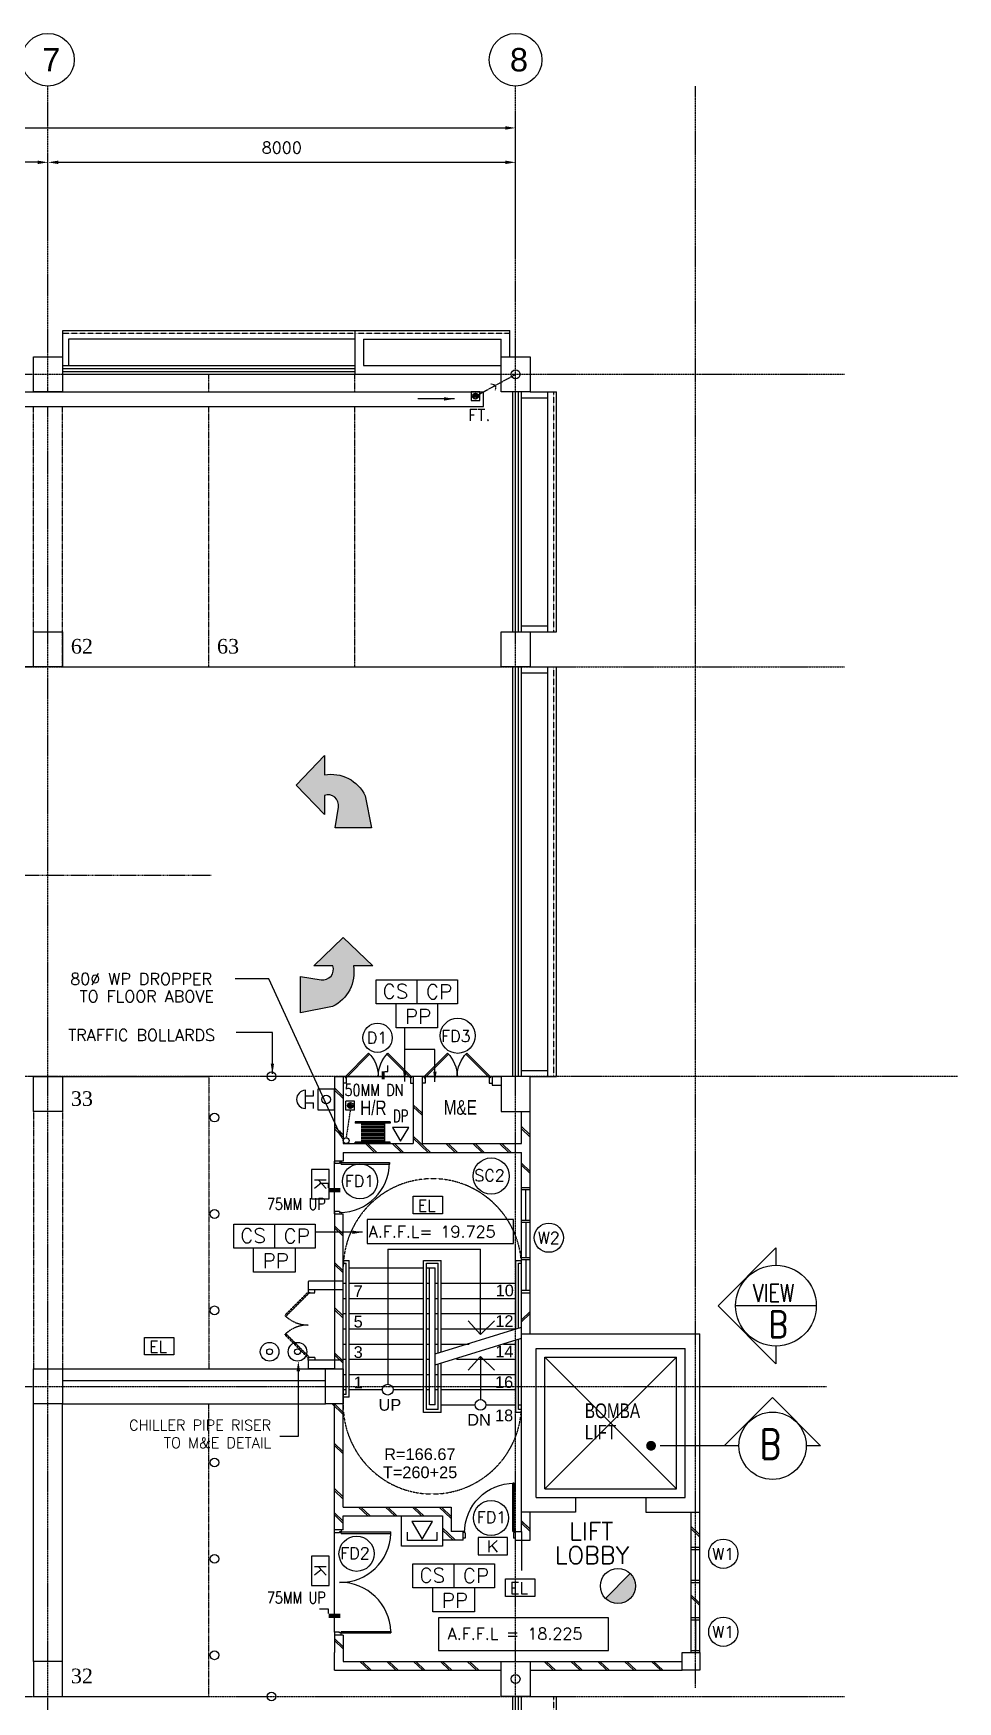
# Model space of a CAD drawing. Header units: millimetres. Extents: x -312260 to 194620, y -310600 to 21683.
# Drawn here: x 9341 to 25152, y -7307 to 21208 of the extents above; entities that cross this region are included whole.
import ezdxf
from ezdxf.enums import TextEntityAlignment as Align

# ---------------------------------------------------------------- set-up
doc = ezdxf.new("R2010")
doc.units = ezdxf.units.MM
doc.header["$LTSCALE"] = 5
doc.header["$MEASUREMENT"] = 0
doc.header["$PDMODE"] = 3
for name, pattern in [('CENTER', [2, 1.25, -0.25, 0.25, -0.25]), ('DASHDOT', [1, 0.5, -0.25, 0, -0.25]), ('DASHDOT2', [0.5, 0.25, -0.125, 0, -0.125]), ('DASHED', [0.75, 0.5, -0.25]), ('DASHED2', [0.375, 0.25, -0.125]), ('DASHEDX2', [1.5, 1, -0.5]), ('HIDDEN', [0.375, 0.25, -0.125]), ('HIDDEN2', [0.1875, 0.125, -0.0625])]:
    doc.linetypes.add(name, pattern=pattern)
for name, color, linetype in [('-FF', 240, 'Continuous'), ('-ff.txt', 2, 'Continuous'), ('ARROW', 254, 'Continuous'), ('beam_p', 1, 'Continuous'), ('col', 7, 'Continuous'), ('CP', 8, 'Continuous'), ('CP NUMBERING', 1, 'Continuous'), ('DEMOLISHED- ASBUILT', 8, 'DASHED2'), ('DIM', 7, 'Continuous'), ('DR', 1, 'Continuous'), ('DRAIN', 5, 'Continuous'), ('DW-T', 7, 'Continuous'), ('EL & K', 10, 'Continuous'), ('FIX', 5, 'Continuous'), ('GRID', 9, 'CENTER'), ('L', 1, 'Continuous'), ('LEG-T', 7, 'Continuous'), ('LINE', 7, 'Continuous'), ('parap', 7, 'Continuous'), ('park L', 9, 'DASHEDX2'), ('R25', 5, 'Continuous'), ('RAIL', 1, 'Continuous'), ('RC', 3, 'Continuous'), ('RWDP', 1, 'Continuous'), ('SPEC', 7, 'Continuous'), ('T35', 2, 'Continuous'), ('TEXT', 7, 'Continuous'), ('wall', 2, 'Continuous'), ('WIN', 5, 'Continuous'), ('WP', 50, 'Continuous')]:
    doc.layers.add(name, color=color, linetype=linetype)
doc.styles.add('CARPARK NO', font='TIMES.TTF', dxfattribs={"height": 200})
doc.styles.add('E', font='ROMANS.SHX', dxfattribs={"width": 0.9})
doc.styles.add('HELV', font='HELV.shx')
doc.styles.add('HELVL', font='HELVL.shx')
doc.styles.add('ROMS', font='romans.shx', dxfattribs={"width": 0.8, "height": 230})
doc.styles.add('S100', font='ROMANS.shx', dxfattribs={"height": 200})
doc.styles.add('STANDARDS', font='simplex.shx')
doc.dimstyles.new('S100', dxfattribs={"dimscale": 0, "dimtxt": 150, "dimasz": 175, "dimexe": 150, "dimexo": 150, "dimgap": 150, "dimtad": 1, "dimdec": 0, "dimzin": 0, "dimdsep": 46, "dimtxsty": 'S100', "dimcen": 0, "dimdle": 100, "dimclrd": 5, "dimclre": 5, "dimclrt": 1, "dimaunit": 1, "dimadec": 0, "dimazin": 0, "dimtfac": 1, "dimtdec": 0, "dimtofl": 0, "dimtmove": 1, "dimatfit": 3, "dimfxl": 1, "dimtolj": 1, "dimtzin": 0, "dimarcsym": 0})

# ---------------------------------------------------------------- blocks, each defined once
blk = doc.blocks.new('*D18')
at = {"layer": 'DEFPOINTS', "color": 0}
for p in [(1591, 19004), (1591, 19004), (9591, 17546)]:
    blk.add_point(p, dxfattribs=at)
at = {"layer": 'DIM', "color": 5, "lineweight": -2}
for p, q in [((9591, 17696), (9591, 19154)), ((9416, 19004), (1766, 19004))]:
    blk.add_line(p, q, dxfattribs=at)
at = {"layer": 'DIM', "color": 5}
for points in [[(1766, 19033), (1766, 18974), (1591, 19004)], [(9416, 19033), (9416, 18974), (9591, 19004)]]:
    blk.add_solid(points, dxfattribs=at)
at = {"layer": 'DIM', "color": 1, "insert": (5591, 19254), "char_height": 200, "attachment_point": 5, "style": 'S100'}
blk.add_mtext('\\A1;8000', dxfattribs=at)
blk = doc.blocks.new('*D24')
at = {"layer": 'DEFPOINTS', "color": 0}
for p in [(17591, 19592), (-38409, 17225), (17591, 17225)]:
    blk.add_point(p, dxfattribs=at)
at = {"layer": 'DIM', "color": 5, "lineweight": -2}
for p, q in [((-38409, 17375), (-38409, 19742)), ((17591, 17375), (17591, 19742)), ((-38234, 19592), (17416, 19592))]:
    blk.add_line(p, q, dxfattribs=at)
at = {"layer": 'DIM', "color": 5}
for points in [[(-38234, 19621), (-38234, 19562), (-38409, 19592)], [(17416, 19621), (17416, 19562), (17591, 19592)]]:
    blk.add_solid(points, dxfattribs=at)
at = {"layer": 'DIM', "color": 1, "insert": (-10409, 19842), "char_height": 200, "attachment_point": 5, "style": 'S100'}
blk.add_mtext('\\A1;56000', dxfattribs=at)
blk = doc.blocks.new('*D25')
at = {"layer": 'DEFPOINTS', "color": 0}
for p in [(17591, 19004), (9591, 17546), (17591, 17546)]:
    blk.add_point(p, dxfattribs=at)
at = {"layer": 'DIM', "color": 5, "lineweight": -2}
for p, q in [((9591, 17696), (9591, 19154)), ((17591, 17696), (17591, 19154)), ((9766, 19004), (17416, 19004))]:
    blk.add_line(p, q, dxfattribs=at)
at = {"layer": 'DIM', "color": 5}
for points in [[(9766, 19033), (9766, 18974), (9591, 19004)], [(17416, 19033), (17416, 18974), (17591, 19004)]]:
    blk.add_solid(points, dxfattribs=at)
at = {"layer": 'DIM', "color": 1, "insert": (13591, 19254), "char_height": 200, "attachment_point": 5, "style": 'S100'}
blk.add_mtext('\\A1;8000', dxfattribs=at)
blk = doc.blocks.new('FT')
at = {"layer": 'FIX', "color": 6, "linetype": 'Continuous'}
for p, q in [((-102916, 3485), (-102974, 3542)), ((-102947, 3489), (-102969, 3511)), ((-102897, 3492), (-102966, 3561)), ((-102883, 3505), (-102953, 3575)), ((-102875, 3524), (-102934, 3583)), ((-102878, 3553), (-102905, 3580))]:
    blk.add_line(p, q, dxfattribs=at)
blk.add_lwpolyline([(-102849, 3609), (-102999, 3609), (-102999, 3459), (-102849, 3459)], close=True, dxfattribs=at)
blk.add_circle((-102924, 3534), 50, dxfattribs=at)
blk = doc.blocks.new('DR900')
at = {"layer": 'DR'}
for p, q in [((25, 940), (50, 940)), ((25, 115), (25, 940)), ((50, 115), (50, 940)), ((0, 115), (25, 115)), ((0, 0), (38, 0)), ((50, 115), (25, 115)), ((25, 115), (25, 90)), ((25, 90), (38, 90)), ((38, 90), (38, 0)), ((862, 90), (875, 90)), ((862, 90), (862, 0)), ((862, 0), (900, 0)), ((875, 115), (900, 115)), ((875, 115), (875, 90))]:
    blk.add_line(p, q, dxfattribs=at)
blk.add_arc((25, 90), 850, 0, 90, dxfattribs=at)
blk = doc.blocks.new('DR2')
at = {"layer": 'DR', "color": 5}
for p, q in [((37, 115), (435, 513)), ((55, 97), (452, 495)), ((1145, 97), (748, 495)), ((1163, 115), (765, 513)), ((0, 115), (37, 115)), ((50, 0), (0, 0)), ((37, 115), (37, 90)), ((55, 97), (37, 115)), ((37, 90), (50, 90)), ((50, 90), (50, 0)), ((1145, 97), (1163, 115)), ((1163, 90), (1150, 90)), ((1150, 90), (1150, 0)), ((1163, 115), (1163, 90)), ((1200, 115), (1163, 115)), ((1150, 0), (1200, 0))]:
    blk.add_line(p, q, dxfattribs=at)
for centre, start, end in [((37, 115), 0, 45), ((1163, 115), 135, 180)]:
    blk.add_arc(centre, 563, start, end, dxfattribs=at)
blk = doc.blocks.new('A$C30AE4755')
at = {"layer": 'WP', "color": 5}
for p, q in [((51529, 2266), (50954, 2266)), ((52727, -340), (51529, 2266))]:
    blk.add_line(p, q, dxfattribs=at)
at = {"layer": 'WP', "linetype": 'DASHDOT', "ltscale": 0.1}
blk.add_line((52921, 24), (52851, -449), dxfattribs=at)
at = {"layer": 'WP'}
blk.add_circle((52851, -499), 50, dxfattribs=at)
at = {"layer": 'WP', "color": 5}
blk.add_solid([(52754, -328), (52701, -352), (52801, -499)], dxfattribs=at)
at = {"layer": 'SPEC', "style": 'S100'}
for s, p in [('80%%C WP DROPPER', (48131, 2165)), ('TO FLOOR ABOVE', (48291, 1866))]:
    blk.add_text(s, height=200, dxfattribs=at).set_placement(p)

msp = doc.modelspace()

# ---------------------------------------------------------------- hatches: boundary and pattern name
at = {"layer": '-FF'}
msp.add_hatch(color=2, dxfattribs=at).paths.add_polyline_path([(19639.7, -5329.1, 0.1989124), (19551.8, -5116.9), (19127.6, -5541.2, 0.6681786)])
at = {"layer": 'ARROW', "linetype": 'Continuous'}
for points in [[(14558.7, 7982.7), (14504.6, 7627.9), (15127.1, 7627.9), (15016.2, 8174.2, 0.3415961), (14321, 8533.3), (14321, 8864.9), (13836.2, 8360.5), (14321, 7856), (14321, 8183, -0.5725495)], [(14264.3, 5032.9), (13909.4, 5087), (13909.4, 4464.5), (14455.7, 4575.4, 0.3415961), (14814.8, 5270.6), (15146.4, 5270.6), (14642, 5755.4), (14137.6, 5270.6), (14464.6, 5270.6, -0.5725495)]]:
    msp.add_hatch(color=256, dxfattribs=at).paths.add_polyline_path(points)

# ---------------------------------------------------------------- linework, layer by layer
at = {"layer": '-FF', "color": 2}
for p, q in [((13994.8, 2830.2), (13994.8, 3142)), ((14134.4, 3049.1), (14134.4, 3141.7)), ((13994.8, 3049.1), (14134.4, 3049.1)), ((13994.8, 2929.5), (14134.4, 2929.5)), ((14134.4, 2833), (14134.4, 2929.5))]:
    msp.add_line(p, q, dxfattribs=at)
at = {"layer": '-FF', "color": 2, "ltscale": 10}
for p, q in [((15640.6, -4129.3), (16340.6, -4129.3)), ((15640.6, -4651.2), (15640.6, -4129.3)), ((15817.3, -4229), (15991.8, -4531.3)), ((16166.3, -4229), (15817.3, -4229)), ((15991.8, -4531.3), (16166.3, -4229)), ((16340.6, -4129.3), (16340.6, -4651.2)), ((15739.5, -4551.5), (15739.5, -4410.4)), ((16244.1, -4551.5), (15739.5, -4551.5)), ((16244.1, -4410.4), (16244.1, -4551.5)), ((16340.6, -4651.2), (15640.6, -4651.2))]:
    msp.add_line(p, q, dxfattribs=at)
at = {"layer": '-FF', "color": 2, "linetype": 'Continuous'}
msp.add_line((19127.6, -5541.2), (19551.8, -5116.9), dxfattribs=at)
at = {"layer": '-FF', "color": 2}
msp.add_lwpolyline([(14490.5, 3161), (14209.4, 3161), (14209.4, 2811.1), (14490.5, 2811.1)], close=True, dxfattribs=at)
at = {"layer": '-FF'}
msp.add_lwpolyline([(15623.7, 2270.3), (15761.2, 2508.5), (15486.2, 2508.5)], close=True, dxfattribs=at)
at = {"layer": '-FF', "color": 2}
msp.add_circle((14349.3, 2984.1), 73.3, dxfattribs=at)
at = {"layer": '-FF', "color": 2, "linetype": 'Continuous'}
msp.add_circle((19339.7, -5329.1), 300, dxfattribs=at)
at = {"layer": '-FF', "color": 2}
msp.add_arc((13999.9, 2986.1), 156, 91.85513, 268.14487, dxfattribs=at)
for p, q in [((15900.7, 5030.2), (15900.7, 4619.6)), ((16256.9, 4619.6), (16256.9, 4209)), ((13465.5, 854.1), (13465.5, 443.5)), ((13821.7, 443.5), (13821.7, 32.9)), ((15402.4, 428.8), (16989.9, 428.8)), ((15402.4, 428.8), (15402.4, -1881.9)), ((16989.9, -1033.4), (16989.9, 428.8)), ((14742.2, 105.7), (16015.6, 105.7)), ((16065.6, 105.7), (16215.6, 105.7)), ((16115.6, -2234.3), (16115.6, 105.7)), ((16215.6, -2234.3), (16215.6, 105.7)), ((14640.6, -154.3), (14692.2, -154.3)), ((14742.2, -154.3), (16015.6, -154.3)), ((16065.6, -154.3), (16115.6, -154.3)), ((16215.6, -154.3), (16265.6, -154.3)), ((16315.6, -154.3), (17592.2, -154.3)), ((14640.6, -414.3), (14692.2, -414.3)), ((14742.2, -414.3), (16015.6, -414.3)), ((16065.6, -414.3), (16115.6, -414.3)), ((16215.6, -414.3), (16265.6, -414.3)), ((16315.6, -414.3), (17592.2, -414.3)), ((22733, -538.9), (21353, -538.9)), ((14640.6, -674.3), (14692.2, -674.3)), ((14742.2, -674.3), (16015.6, -674.3)), ((16065.6, -674.3), (16115.6, -674.3)), ((16215.6, -675.1), (16265.6, -675.1)), ((16315.6, -674.3), (17592.2, -674.3)), ((16989.9, -1033.4), (16777.1, -799.5)), ((16989.9, -1033.4), (17229.2, -799.5)), ((14640.6, -934.3), (14692.2, -934.3)), ((14742.2, -934.3), (16015.6, -934.3)), ((16065.6, -934.3), (16115.6, -934.3)), ((16215.6, -934.3), (16265.6, -934.3)), ((16315.6, -934.3), (17592.2, -934.3)), ((14640.6, -1194.3), (14692.2, -1194.3)), ((14742.2, -1194.3), (16015.6, -1194.3)), ((16065.6, -1194.3), (16115.6, -1194.3)), ((16215.6, -1194.3), (16265.6, -1194.3)), ((16315.6, -1194.3), (16796, -1194.3)), ((16989.9, -1406.6), (16777.1, -1640.6)), ((16989.9, -1406.6), (16989.9, -2141.9)), ((16989.9, -1406.6), (17229.2, -1640.6)), ((17384.1, -1194.3), (17592.2, -1194.3)), ((14640.6, -1454.3), (14692.2, -1454.3)), ((14742.2, -1454.3), (16015.6, -1454.3)), ((16065.6, -1454.3), (16115.6, -1454.3)), ((16578.5, -1454.3), (17592.2, -1454.3)), ((14640.6, -1714.3), (14692.2, -1714.3)), ((14640.6, -1974.3), (14692.2, -1974.3)), ((14742.2, -1714.3), (15402.4, -1714.3)), ((14742.2, -1974.3), (15310, -1974.3)), ((15402.4, -1714.3), (16015.6, -1714.3)), ((15494.7, -1974.3), (16015.6, -1974.3)), ((16065.6, -1714.3), (16115.6, -1714.3)), ((16065.6, -1974.3), (16115.6, -1974.3)), ((16215.6, -1714.3), (16265.6, -1714.3)), ((16215.6, -1974.3), (16265.6, -1974.3)), ((16315.6, -1714.3), (17592.2, -1714.3)), ((16315.6, -1974.3), (17592.2, -1974.3)), ((16315.6, -2234.3), (16897.5, -2234.3)), ((17082.2, -2234.3), (17592.2, -2234.3)), ((17642.2, -2234.3), (17690.6, -2234.3)), ((16530.8, -4951.7), (16530.8, -5362.3)), ((16887, -5362.3), (16887, -5772.9))]:
    msp.add_line(p, q)
at = {"color": 5}
for p, q in [((15445.8, 2605.7), (14845.8, 2605.7)), ((14845.8, 2605.7), (14845.8, 2580.7)), ((15445.8, 2580.7), (14845.8, 2580.7)), ((15345.8, 2580.7), (15345.8, 2255.7)), ((15445.8, 2605.7), (15445.8, 2580.7)), ((15345.8, 2555.7), (14945.8, 2555.7)), ((15345.8, 2530.7), (14945.8, 2530.7)), ((15345.8, 2505.7), (14945.8, 2505.7)), ((15345.8, 2480.7), (14945.8, 2480.7)), ((15345.8, 2455.7), (14945.8, 2455.7)), ((15345.8, 2430.7), (14945.8, 2430.7)), ((15345.8, 2405.7), (14945.8, 2405.7)), ((15345.8, 2380.7), (14945.8, 2380.7)), ((15345.8, 2355.7), (14945.8, 2355.7)), ((15345.8, 2330.7), (14945.8, 2330.7)), ((15345.8, 2305.7), (14945.8, 2305.7)), ((15445.8, 2255.7), (14845.8, 2255.7)), ((14845.8, 2230.7), (14845.8, 2255.7)), ((15445.8, 2230.7), (14845.8, 2230.7)), ((15345.8, 2280.7), (14945.8, 2280.7)), ((15345.8, 2255.7), (14945.8, 2255.7)), ((15445.8, 2230.7), (15445.8, 2255.7)), ((16215.6, -1363.2), (17690.6, -906.3)), ((16215.6, -1550.6), (17690.6, -1093.7)), ((20340.6, -1419.3), (18090.6, -3669.3)), ((18090.6, -1419.3), (20340.6, -3669.3)), ((18615.6, -3819.3), (19815.6, -3819.3))]:
    msp.add_line(p, q, dxfattribs=at)
at = {"color": 1}
for p, q in [((14642.2, 235.7), (14742.2, 235.7)), ((14642.2, 185.7), (14692.2, 185.7)), ((14692.2, -1531.9), (14692.2, 185.7)), ((14742.2, -1513.2), (14742.2, 235.7)), ((16015.6, -2364.3), (16015.6, 235.7)), ((16015.6, 235.7), (16315.6, 235.7)), ((16065.6, -2314.3), (16065.6, 185.7)), ((16065.6, 185.7), (16265.6, 185.7)), ((16265.6, -1344.5), (16265.6, 185.7)), ((16315.6, -1325.8), (16315.6, 235.7)), ((17592.2, 235.7), (17692.2, 235.7)), ((17592.2, -937.3), (17592.2, 235.7)), ((17642.2, 185.7), (17692.2, 185.7)), ((17642.2, -921.8), (17642.2, 185.7)), ((17592.2, -2364.3), (17592.2, -1124.7)), ((17642.2, -2314.3), (17642.2, -1109.2)), ((14692.2, -2054.3), (14692.2, -1531.9)), ((14742.2, -2104.3), (14742.2, -1513.2)), ((16265.6, -2314.3), (16265.6, -1531.9)), ((16315.6, -2364.3), (16315.6, -1513.2)), ((14692.2, -2054.3), (14642.2, -2054.3)), ((14742.2, -2104.3), (14642.2, -2104.3)), ((16315.6, -2364.3), (16015.6, -2364.3)), ((16265.6, -2314.3), (16065.6, -2314.3)), ((17692.2, -2364.3), (17592.2, -2364.3)), ((17692.2, -2314.3), (17642.2, -2314.3))]:
    msp.add_line(p, q, dxfattribs=at)
at = {"ltscale": 2}
for p, q in [((18090.6, -3669.3), (18090.6, -1419.3)), ((18090.6, -1419.3), (20340.6, -1419.3)), ((20340.6, -3669.3), (20340.6, -1419.3)), ((18090.6, -3669.3), (20340.6, -3669.3))]:
    msp.add_line(p, q, dxfattribs=at)
at = {"color": 3}
for p, q in [((21158.9, -2933.3), (21983.4, -2108.8)), ((22808, -2933.3), (21983.4, -2108.8)), ((21158.9, -2933.3), (20065.2, -2933.3)), ((21411, -2933.3), (21158.9, -2933.3)), ((22808, -2933.3), (22561, -2933.3))]:
    msp.add_line(p, q, dxfattribs=at)
at = {"color": 1}
for points in [[(17554.9, 932.7), (15048.9, 932.7), (15048.9, 523.1), (17554.9, 523.1)], [(19182, -5875.6), (16272.3, -5875.6), (16272.3, -6433), (19182, -6433)]]:
    msp.add_lwpolyline(points, close=True, dxfattribs=at)
at = {"color": 3, "const_width": 83.6}
msp.add_lwpolyline([(19907.2, -2891.5, 1), (19907.2, -2975.1, 1)], format="xyb", close=True, dxfattribs=at)
at = {"color": 3}
for centre, radius in [((22043, -538.9), 690), ((21986, -2933.3), 575)]:
    msp.add_circle(centre, radius, dxfattribs=at)
for centre in [(15402.4, -1974.3), (16989.9, -2234.3)]:
    msp.add_circle(centre, 92.4)
at = {"color": 5, "linetype": 'HIDDEN'}
for centre, start, end in [((16167.2, 105.7), 0, 180), ((16165.6, -2232.6), 180, 359.93751)]:
    msp.add_arc(centre, 1525, start, end, dxfattribs=at)
at = {"layer": 'ARROW', "linetype": 'Continuous', "flags": 128}
for points in [[(14321, 8533.3, -0.3415961), (15016.2, 8174.2), (15127.1, 7627.9), (14504.6, 7627.9), (14558.7, 7982.7, 0.5725495), (14321, 8183), (14321, 7856), (13836.2, 8360.5), (14321, 8864.9), (14321, 8533.3)], [(14814.8, 5270.6, -0.3415961), (14455.7, 4575.4), (13909.4, 4464.5), (13909.4, 5087), (14264.3, 5032.9, 0.5725495), (14464.6, 5270.6), (14137.6, 5270.6), (14642, 5755.4), (15146.4, 5270.6), (14814.8, 5270.6)]]:
    msp.add_lwpolyline(points, format="xyb", dxfattribs=at)
at = {"layer": 'beam_p', "color": 7, "ltscale": 2}
for p, q in [((14840.6, 16130.7), (14840.6, 15380.7)), ((14840.6, 16130.7), (17490.6, 16130.7)), ((17490.6, 15680.7), (17490.6, 16130.7))]:
    msp.add_line(p, q, dxfattribs=at)
at = {"layer": 'beam_p', "color": 5, "linetype": 'HIDDEN2', "ltscale": 2}
for p, q in [((17490.6, 16080.7), (14840.6, 16080.7)), ((18240.6, 15080.7), (18240.6, 10980.7)), ((18240.6, 10380.7), (18240.6, 3380.7)), ((18240.6, -7219.3), (18240.6, -14219.3))]:
    msp.add_line(p, q, dxfattribs=at)
at = {"layer": 'beam_p', "ltscale": 2}
for p, q in [((14990.6, 15980.7), (17340.6, 15980.7)), ((14990.6, 15980.7), (14990.6, 15530.7)), ((17340.6, 15530.7), (17340.6, 15980.7)), ((14990.6, 15530.7), (17340.6, 15530.7)), ((17690.6, 14980.7), (18140.6, 14980.7)), ((17840.6, 15080.7), (18290.6, 15080.7)), ((18140.6, 10980.7), (18140.6, 15080.7)), ((18290.6, 10980.7), (18290.6, 15080.7)), ((17690.6, 11080.7), (18140.6, 11080.7)), ((17840.6, 10980.7), (18290.6, 10980.7)), ((17690.6, 10280.7), (18140.6, 10280.7)), ((17840.6, 10380.7), (18290.6, 10380.7)), ((18140.6, 3380.7), (18140.6, 10380.7)), ((18290.6, 3380.7), (18290.6, 10380.7)), ((17690.6, 3480.7), (18140.6, 3480.7)), ((17840.6, 3380.7), (18290.6, 3380.7)), ((9840.6, -1619.3), (14490.6, -1619.3)), ((9840.6, -1819.3), (14340.6, -1819.3)), ((9840.6, -2219.3), (14340.6, -2219.3)), ((17840.6, -7219.3), (18290.6, -7219.3)), ((18290.6, -14219.3), (18290.6, -7219.3))]:
    msp.add_line(p, q, dxfattribs=at)
for points in [[(14840.6, 16125.2), (9840.6, 16125.2), (9840.6, 15680.7)], [(14840.6, 15980.7), (9940.6, 15980.7), (9940.6, 15530.7)]]:
    msp.add_lwpolyline(points, dxfattribs=at)
at = {"layer": 'beam_p', "color": 5, "linetype": 'HIDDEN2', "ltscale": 2}
msp.add_lwpolyline([(14840.6, 16080.7), (9840.6, 16080.7), (9840.6, 15680.7)], dxfattribs=at)
at = {"layer": 'col', "color": 3}
for points in [[(9840.6, 15080.7), (9340.6, 15080.7), (9340.6, 15680.7), (9840.6, 15680.7)], [(17840.6, 15080.7), (17340.6, 15080.7), (17340.6, 15680.7), (17840.6, 15680.7)], [(9840.6, 10380.7), (9340.6, 10380.7), (9340.6, 10980.7), (9840.6, 10980.7)], [(17840.6, 10380.7), (17340.6, 10380.7), (17340.6, 10980.7), (17840.6, 10980.7)], [(9840.6, 2780.7), (9340.6, 2780.7), (9340.6, 3380.7), (9840.6, 3380.7)], [(9840.6, 2780.7), (9340.6, 2780.7), (9340.6, 3380.7), (9840.6, 3380.7)], [(17340.6, 2780.7), (17840.6, 2780.7), (17840.6, 3380.7), (17340.6, 3380.7)], [(17340.6, 2780.7), (17840.6, 2780.7), (17840.6, 3380.7), (17340.6, 3380.7)], [(9840.6, -2219.3), (9340.6, -2219.3), (9340.6, -1619.3), (9840.6, -1619.3)], [(14340.6, -1619.3), (14640.6, -1619.3), (14640.6, -2219.3), (14340.6, -2219.3)], [(20740.6, -6769.3), (20440.6, -6769.3), (20440.6, -6469.3), (20740.6, -6469.3)], [(9840.6, -6619.3), (9340.6, -6619.3), (9340.6, -7219.3), (9840.6, -7219.3)], [(9840.6, -6619.3), (9340.6, -6619.3), (9340.6, -7219.3), (9840.6, -7219.3)], [(17340.6, -6619.3), (17840.6, -6619.3), (17840.6, -7219.3), (17340.6, -7219.3)], [(17340.6, -6619.3), (17840.6, -6619.3), (17840.6, -7219.3), (17340.6, -7219.3)]]:
    msp.add_lwpolyline(points, close=True, dxfattribs=at)
at = {"layer": 'CP', "color": 7}
for centre in [(13415.6, 3380.7), (12440.6, 2675.9), (12440.6, 1028.3), (12440.6, -619.3), (12440.6, -3219.3), (12440.6, -4866.9), (12440.6, -6514.5), (13415.6, -7219.3)]:
    msp.add_circle(centre, 75, dxfattribs=at)
at = {"layer": 'DEMOLISHED- ASBUILT', "color": 8, "linetype": 'DASHED'}
for p, q in [((14040.5, -119.3), (14040.5, -269.3)), ((14640.5, -269.3), (14040.5, -269.3)), ((14040.5, -269.3), (14040.5, -306.3)), ((14155.5, -319.3), (14155.5, -269.3)), ((14040.5, -306.3), (13642.4, -704.4)), ((14058.2, -323.9), (13660.5, -721.6)), ((14040.5, -306.3), (14065.5, -306.3)), ((14058.2, -323.9), (14040.5, -306.3)), ((14065.5, -306.3), (14065.5, -319.3)), ((14065.5, -319.3), (14155.5, -319.3)), ((14040.5, -1432.3), (13642.4, -1034.2)), ((14058.2, -1414.6), (13660.5, -1016.9)), ((14058.2, -1414.6), (14040.5, -1432.3)), ((14065.5, -1432.3), (14065.5, -1419.3)), ((14065.5, -1419.3), (14155.5, -1419.3)), ((14155.5, -1419.3), (14155.5, -1469.3)), ((14040.5, -1432.3), (14065.5, -1432.3)), ((14040.5, -1469.3), (14040.5, -1432.3)), ((14040.5, -1469.3), (14040.5, -1619.3))]:
    msp.add_line(p, q, dxfattribs=at)
at = {"layer": 'DEMOLISHED- ASBUILT', "color": 8, "linetype": 'DASHEDX2', "ltscale": 2}
msp.add_line((14490.6, -1619.3), (14040.5, -1619.3), dxfattribs=at)
at = {"layer": 'DEMOLISHED- ASBUILT', "color": 8, "linetype": 'DASHED'}
for points in [[(14640.5, -119.3), (14040.5, -119.3)], [(14640.5, -1469.3), (14040.5, -1469.3)]]:
    msp.add_lwpolyline(points, dxfattribs=at)
for centre, start, end in [((14040.5, -306.3), 225, 270), ((14040.5, -1432.3), 90, 135)]:
    msp.add_arc(centre, 563, start, end, dxfattribs=at)
at = {"layer": 'DRAIN'}
for p, q in [((-37859.4, 15080.7), (17040.6, 15080.7)), ((-37859.4, 14830.7), (17040.6, 14830.7)), ((17040.6, 14830.7), (17040.6, 15080.7))]:
    msp.add_line(p, q, dxfattribs=at)
at = {"layer": 'DW-T', "color": 1, "linetype": 'Continuous'}
for centre, radius in [((15229.7, 4040.6), 250), ((16600.5, 4074.2), 300), ((14928.3, 1585.7), 300), ((17172.5, 1676.6), 310), ((18159.2, 623.4), 250), ((17171.5, -4167.8), 300), ((14869.1, -4779.8), 300), ((21143.1, -4779.8), 250), ((21143.1, -6112.7), 250)]:
    msp.add_circle(centre, radius, dxfattribs=at)
at = {"layer": 'EL & K', "color": 10}
for points in [[(14101.4, 1786.4), (14101.4, 1286.4), (14401.4, 1286.4), (14401.4, 1786.4)], [(15840.3, 1330.1), (16340.3, 1330.1), (16340.3, 1030.1), (15840.3, 1030.1)], [(11244.3, -1081.3), (11744.3, -1081.3), (11744.3, -1381.3), (11244.3, -1381.3)], [(16950.1, -4798.8), (17450.1, -4798.8), (17450.1, -4498.8), (16950.1, -4498.8)], [(14101.4, -4822.5), (14101.4, -5322.5), (14401.4, -5322.5), (14401.4, -4822.5)], [(17417.2, -5209.3), (17917.2, -5209.3), (17917.2, -5509.3), (17417.2, -5509.3)]]:
    msp.add_lwpolyline(points, close=True, dxfattribs=at)
at = {"layer": 'GRID', "linetype": 'CENTER', "ltscale": 2}
for p, q in [((9590.6, 15080.7), (9590.6, 20308)), ((17590.6, -21553.2), (17590.6, 20308)), ((20665.6, -7069.3), (20665.6, 20308)), ((-45970.9, 15380.7), (23219.1, 15380.7)), ((9590.6, -21553.2), (9590.6, 14830.7)), ((-45970.9, 10380.7), (23219.1, 10380.7)), ((25152.1, 3380.7), (-45970.9, 3380.7)), ((-45970.9, -1919.3), (22911, -1919.3)), ((-45970.9, -7219.3), (23219.1, -7219.3))]:
    msp.add_line(p, q, dxfattribs=at)
at = {"layer": 'GRID', "color": 7, "linetype": 'ByBlock'}
for centre in [(9590.6, 20758), (17590.6, 20758)]:
    msp.add_circle(centre, 450, dxfattribs=at)
at = {"layer": 'L', "color": 5}
msp.add_line((14640.6, 3380.7), (15840.6, 3380.7), dxfattribs=at)
at = {"layer": 'L'}
for p, q in [((15990.6, 3380.7), (17190.6, 3380.7)), ((14490.6, 1030.7), (14490.6, 1930.7)), ((14490.6, -6119.3), (14490.6, -4419.3))]:
    msp.add_line(p, q, dxfattribs=at)
at = {"layer": 'LEG-T'}
for p, q in [((15203.5, 5030.2), (16597.8, 5030.2)), ((15203.5, 4619.6), (15203.5, 5030.2)), ((16597.8, 5030.2), (16597.8, 4619.6)), ((16597.8, 4619.6), (15203.5, 4619.6)), ((15544.4, 4209), (15544.4, 4619.6)), ((16256.9, 4209), (15544.4, 4209)), ((12768.3, 854.1), (14162.6, 854.1)), ((12768.3, 443.5), (12768.3, 854.1)), ((14162.6, 854.1), (14162.6, 443.5)), ((14162.6, 443.5), (12768.3, 443.5)), ((13109.2, 32.9), (13109.2, 443.5)), ((13821.7, 32.9), (13109.2, 32.9)), ((15833.6, -4951.7), (17227.9, -4951.7)), ((15833.6, -5362.3), (15833.6, -4951.7)), ((17227.9, -4951.7), (17227.9, -5362.3)), ((17227.9, -5362.3), (15833.6, -5362.3)), ((16174.5, -5772.9), (16174.5, -5362.3)), ((16887, -5772.9), (16174.5, -5772.9))]:
    msp.add_line(p, q, dxfattribs=at)
at = {"layer": 'LINE', "color": 5, "linetype": 'Continuous'}
for p, q in [((14687, 2805.2), (14687, 2955.2)), ((14837, 2804.3), (14837, 2954.3))]:
    msp.add_line(p, q, dxfattribs=at)
at = {"layer": 'LINE', "color": 5}
for p, q in [((14758.8, 2832.1), (14714.9, 2876)), ((14783.6, 2835.5), (14718.3, 2900.8)), ((14800.5, 2847), (14729.8, 2917.7)), ((14811.4, 2864.3), (14747.1, 2928.6))]:
    msp.add_line(p, q, dxfattribs=at)
msp.add_circle((14764.6, 2881.8), 50, dxfattribs=at)
at = {"layer": 'parap', "color": 0, "ltscale": 2}
for p, q in [((9840.6, 15530.7), (14840.6, 15530.7)), ((9840.6, 15380.7), (17340.6, 15380.7)), ((17540.6, 10980.7), (17540.6, 15080.7)), ((17690.6, 10980.7), (17690.6, 15080.7)), ((17540.6, 3380.7), (17540.6, 10380.7)), ((17690.6, 3380.7), (17690.6, 10380.7)), ((9340.6, -6619.3), (9340.6, -2219.3)), ((9340.6, -6619.3), (9340.6, -2219.3)), ((9840.6, -6619.3), (9840.6, -2219.3)), ((17540.6, -14219.3), (17540.6, -7219.3)), ((17690.6, -14219.3), (17690.6, -7219.3))]:
    msp.add_line(p, q, dxfattribs=at)
at = {"layer": 'park L'}
for p, q in [((12340.6, 15080.7), (12340.6, 15380.7)), ((14840.6, 15080.7), (14840.6, 15380.7)), ((9340.6, 10380.7), (9340.6, 14830.7)), ((9340.6, 10980.7), (9340.6, 14830.7)), ((9840.6, 10380.7), (9840.6, 14830.7)), ((9840.6, 10980.7), (9840.6, 14830.7)), ((12340.6, 10380.7), (12340.6, 14830.7)), ((14840.6, 10380.7), (14840.6, 14830.7)), ((12340.6, 3380.7), (12340.6, -1619.3)), ((9340.6, 2780.7), (9340.6, -1619.3)), ((9840.6, 2780.7), (9840.6, -1619.3)), ((12340.6, -7219.3), (12340.6, -2219.3)), ((12340.6, -7219.3), (12340.6, -2669.3))]:
    msp.add_line(p, q, dxfattribs=at)
at = {"layer": 'park L', "color": 8, "ltscale": 2}
for p, q in [((9340.6, 10380.7), (1840.6, 10380.7)), ((9840.6, 10380.7), (17340.6, 10380.7)), ((9840.6, 3380.7), (12340.6, 3380.7)), ((9840.6, -7219.3), (12340.6, -7219.3))]:
    msp.add_line(p, q, dxfattribs=at)
at = {"layer": 'R25'}
for p, q in [((14580.6, -4419.3), (14490.6, -4419.3)), ((14580.6, -4419.3), (14490.6, -4419.3)), ((14580.6, -4406.3), (14580.6, -4419.3)), ((14605.6, -4406.3), (14580.6, -4406.3)), ((14580.6, -4406.3), (14580.6, -4419.3)), ((14605.6, -4406.3), (14580.6, -4406.3)), ((14605.6, -4369.3), (14605.6, -4406.3)), ((14605.6, -4369.3), (14605.6, -4406.3)), ((14605.6, -4406.3), (15455.6, -4406.3)), ((14605.6, -4431.3), (14605.6, -4406.3)), ((14605.6, -4406.3), (15455.6, -4406.3)), ((14605.6, -4431.3), (14605.6, -4406.3)), ((14605.6, -4431.3), (15455.3, -4431.3)), ((14605.6, -4431.3), (15455.3, -4431.3)), ((14580.6, -6119.3), (14490.6, -6119.3)), ((14580.6, -6132.3), (14580.6, -6119.3)), ((14605.6, -6132.3), (14580.6, -6132.3)), ((14605.6, -6107.3), (14605.6, -6132.3)), ((14605.6, -6107.3), (15455.3, -6107.3)), ((14605.6, -6132.3), (15455.6, -6132.3)), ((14605.6, -6169.3), (14605.6, -6132.3))]:
    msp.add_line(p, q, dxfattribs=at)
for centre, start, end in [((14590.8, -4404.5), 269.32593, 358.22632), ((14590.8, -6134), 1.77368, 90.67407)]:
    msp.add_arc(centre, 864.8, start, end, dxfattribs=at)
at = {"layer": 'RAIL', "color": 5, "ltscale": 1000}
for p, q in [((9840.6, 15480.7), (14840.6, 15480.7)), ((9840.6, 15430.7), (14840.6, 15430.7)), ((17590.6, 10980.7), (17590.6, 15080.7)), ((17640.6, 10980.7), (17640.6, 15080.7)), ((17590.6, 3380.7), (17590.6, 10380.7)), ((17640.6, 3380.7), (17640.6, 10380.7)), ((17590.6, -14219.3), (17590.6, -7219.3)), ((17640.6, -14219.3), (17640.6, -7219.3))]:
    msp.add_line(p, q, dxfattribs=at)
at = {"layer": 'RC', "ltscale": 2}
for p, q in [((17690.6, -1019.3), (20740.6, -1019.3)), ((17690.6, -1619.3), (17690.6, -1019.3)), ((20740.6, -4069.3), (20740.6, -1019.3)), ((17940.6, -3819.3), (17940.6, -1269.3)), ((17940.6, -1269.3), (20490.6, -1269.3)), ((20490.6, -3819.3), (20490.6, -1269.3)), ((17690.6, -4069.3), (17690.6, -1619.3)), ((17940.6, -3819.3), (18615.6, -3819.3)), ((18615.6, -3819.3), (18615.6, -4069.3)), ((19815.6, -3819.3), (19815.6, -4069.3)), ((19815.6, -3819.3), (20490.6, -3819.3)), ((18615.6, -4069.3), (17690.6, -4069.3)), ((19815.6, -4069.3), (20740.6, -4069.3))]:
    msp.add_line(p, q, dxfattribs=at)
at = {"layer": 'RWDP', "color": 2, "linetype": 'DASHDOT2'}
for points in [[(16903, 15005.7), (17590.6, 15380.7)], [(17164.3, 15219.2), (17246.8, 15193.2), (17242, 15107.4)]]:
    msp.add_lwpolyline(points, dxfattribs=at)
at = {"layer": 'RWDP'}
for points, const_width in [([(15324.9, 3332.1), (15324.9, 3465.7)], 50), ([(14590.9, 1436.4), (14390.4, 1436.4)], 75), ([(14590.9, -5840.7), (14390.4, -5840.7)], 75)]:
    msp.add_lwpolyline(points, dxfattribs=dict(at, const_width=const_width))
for points in [[(15350.5, 3465.7), (15401.8, 3465.7), (15401.8, 3568.2)], [(14390.4, 1474.9), (14390.4, 1551.8), (14236.6, 1551.8)], [(14390.4, -5802.2), (14390.4, -5725.3), (14236.6, -5725.3)]]:
    msp.add_lwpolyline(points, dxfattribs=at)
for centre in [(17590.6, 15380.7), (17590.6, -6919.3)]:
    msp.add_circle(centre, 75, dxfattribs=at)
at = {"layer": 'SPEC'}
for p, q in [((16215.6, -2234.3), (16115.6, -2234.3)), ((17690.6, -4397), (17690.6, -5068))]:
    msp.add_line(p, q, dxfattribs=at)
at = {"layer": 'T35', "color": 3}
for p, q in [((22043, 447.4), (21053.5, -542)), ((22043, 447.4), (22043, 151.1)), ((22043, -1531.5), (21053.5, -542)), ((22043, -1228.9), (22043, -1531.5))]:
    msp.add_line(p, q, dxfattribs=at)
at = {"layer": 'wall', "ltscale": 2}
for p, q in [((14490.6, 3380.7), (14490.6, 1930.7)), ((14490.6, 3380.7), (14640.6, 3380.7)), ((14640.6, 3380.7), (14640.6, 2230.7)), ((15840.6, 3380.7), (15840.6, 2230.7)), ((15990.6, 3380.7), (15840.6, 3380.7)), ((15990.6, 3380.7), (15990.6, 2230.7)), ((16518.3, 3380.7), (16662.6, 3380.7)), ((17190.6, 3380.7), (17340.6, 3380.7)), ((17190.6, 3380.7), (17190.6, 3230.7)), ((17190.6, 3230.7), (17340.6, 3230.7)), ((17690.6, 2230.7), (17690.6, 2780.7)), ((17840.6, 1480.7), (17840.6, 2780.7)), ((14640.6, 2230.7), (15840.6, 2230.7)), ((14640.6, 2080.7), (17690.6, 2080.7)), ((14640.6, 2080.7), (14640.6, 1930.7)), ((15990.6, 2230.7), (17690.6, 2230.7)), ((17690.6, 1480.7), (17690.6, 2080.7)), ((14640.6, 1930.7), (14490.6, 1930.7)), ((14490.6, 1030.7), (14640.6, 1030.7)), ((14490.6, 1030.7), (14490.6, -1619.3)), ((14640.6, -3980.3), (14640.6, 1030.7)), ((17690.6, -1019.3), (17690.6, -319.3)), ((17840.6, -1019.3), (17840.6, -319.3)), ((14490.6, -4669.3), (14490.6, -2219.3)), ((14640.6, -3980.3), (16490.6, -3980.3)), ((16490.6, -3980.3), (16490.6, -4397)), ((14640.6, -4369.3), (14640.6, -4130.3)), ((14640.6, -4130.3), (16340.6, -4130.3)), ((16340.6, -4130.3), (16340.6, -4547)), ((17690.6, -4397), (17690.6, -4069.3)), ((17690.6, -4397), (17690.6, -4069.3)), ((17840.6, -4547), (17840.6, -4069.3)), ((17840.6, -4547), (17840.6, -4069.3)), ((20590.6, -4669.3), (20590.6, -4069.3)), ((20740.6, -4669.3), (20740.6, -4069.3)), ((14640.6, -4369.3), (14490.6, -4369.3)), ((14640.6, -4369.3), (14490.6, -4369.3)), ((16690.6, -4547), (16340.6, -4547)), ((16690.6, -4397), (16490.6, -4397)), ((16690.6, -4547), (16690.6, -4397)), ((17590.6, -4397), (17690.6, -4397)), ((17590.6, -4547), (17590.6, -4397)), ((17590.6, -4397), (17690.6, -4397)), ((17590.6, -4547), (17590.6, -4397)), ((17590.6, -4547), (17840.6, -4547)), ((17590.6, -4547), (17840.6, -4547)), ((20590.6, -4669.3), (20740.6, -4669.3)), ((20590.6, -5269.3), (20740.6, -5269.3)), ((20590.6, -5869.3), (20590.6, -5269.3)), ((20740.6, -5869.3), (20740.6, -5269.3)), ((20590.6, -5869.3), (20740.6, -5869.3)), ((14490.6, -6169.3), (14490.6, -6469.3)), ((14640.6, -6169.3), (14640.6, -6619.3)), ((14490.6, -6769.3), (14490.6, -6469.3)), ((20590.6, -6469.3), (20740.6, -6469.3)), ((14490.6, -6769.3), (17340.6, -6769.3)), ((14640.6, -6619.3), (17340.6, -6619.3)), ((14790.6, -6619.3), (17340.6, -6619.3)), ((17840.6, -6619.3), (20440.6, -6619.3)), ((17840.6, -6769.3), (20440.6, -6769.3))]:
    msp.add_line(p, q, dxfattribs=at)
at = {"layer": 'wall', "color": 6, "ltscale": 2}
for p, q in [((17190.6, 3380.7), (17340.6, 3380.7)), ((17190.6, 3230.7), (17340.6, 3230.7))]:
    msp.add_line(p, q, dxfattribs=at)
at = {"layer": 'wall', "color": 5}
for p, q in [((14837, 2955.2), (14687, 2955.2)), ((14837, 2805.2), (14687, 2805.2)), ((13873.5, -1660.4), (13873.5, -2773.9)), ((13873.5, -2773.9), (13558.8, -2773.9))]:
    msp.add_line(p, q, dxfattribs=at)
at = {"layer": 'wall', "linetype": 'DASHEDX2', "ltscale": 3}
msp.add_lwpolyline([(12384.9, 6811.6), (-23409.4, 6811.6, 0.4142136), (-26409.4, 3811.6), (-26409.4, 2780.7)], format="xyb", dxfattribs=at)
at = {"layer": 'wall', "color": 8}
for points in [[(14640.6, 3039.1), (14490.6, 3181.8)], [(14640.6, 3003.3), (14490.6, 3146)], [(15990.6, 2751.5), (15840.6, 2894.2)], [(15990.6, 2715.7), (15840.6, 2858.4)], [(14640.6, 2378.7), (14490.6, 2521.4)], [(14640.6, 2342.9), (14490.6, 2485.6)], [(16134.4, 2080.7), (15840.6, 2360.2)], [(16096.7, 2080.7), (15840.6, 2324.4)], [(17840.6, 2378.7), (17690.6, 2521.4)], [(17840.6, 2342.9), (17690.6, 2485.6)], [(15177.8, 2080.7), (15020.1, 2230.7)], [(15215.4, 2080.7), (15057.7, 2230.7)], [(15637.3, 2080.7), (15479.6, 2230.7)], [(15674.9, 2080.7), (15517.2, 2230.7)], [(16556.2, 2080.7), (16398.6, 2230.7)], [(16593.9, 2080.7), (16436.2, 2230.7)], [(17015.7, 2080.7), (16858, 2230.7)], [(17053.3, 2080.7), (16895.7, 2230.7)], [(17475.2, 2080.7), (17317.5, 2230.7)], [(17512.8, 2080.7), (17355.2, 2230.7)], [(17840.6, 1754.4), (17690.6, 1897.2)], [(17840.6, 1718.7), (17690.6, 1861.4)], [(14640.6, 682.6), (14490.6, 825.4)], [(14640.6, 646.9), (14490.6, 789.6)], [(14640.6, 59.2), (14490.6, 201.9)], [(14640.6, 23.4), (14490.6, 166.1)], [(14640.6, -714.3), (14490.6, -571.6)], [(14640.6, -750.1), (14490.6, -607.4)], [(17690.6, -780), (17840.6, -637.3)], [(17690.6, -815.8), (17840.6, -673)], [(14640.6, -1487.8), (14490.6, -1345.1)], [(14640.6, -1523.6), (14490.6, -1380.9)], [(14640.6, -2397.8), (14453, -2219.3)], [(14640.6, -2362), (14490.6, -2219.3)], [(14640.6, -3034.7), (14490.6, -2892)], [(14640.6, -3070.5), (14490.6, -2927.8)], [(14640.6, -3808.2), (14490.6, -3665.5)], [(14640.6, -3844), (14490.6, -3701.3)], [(15063.2, -4130.3), (14905.5, -3980.3)], [(15100.8, -4130.3), (14943.1, -3980.3)], [(15522.7, -4130.3), (15365, -3980.3)], [(15560.3, -4130.3), (15402.6, -3980.3)], [(15982.2, -4130.3), (15824.5, -3980.3)], [(16019.8, -4130.3), (15862.1, -3980.3)], [(16490.6, -4176.9), (16284, -3980.3)], [(16490.6, -4141.1), (16321.6, -3980.3)], [(14640.6, -4223.4), (14490.6, -4080.7)], [(14640.6, -4259.2), (14490.6, -4116.5)], [(17840.6, -4361.5), (17690.6, -4218.8)], [(17840.6, -4397.3), (17690.6, -4254.6)], [(17821.6, -4343.4), (17709.6, -4236.9)], [(17821.6, -4379.2), (17709.6, -4272.6)], [(16560, -4547), (16340.6, -4338.3)], [(16522.4, -4547), (16340.6, -4374.1)], [(20740.6, -4458.1), (20590.6, -4315.4)], [(20740.6, -4493.9), (20590.6, -4351.2)], [(20740.6, -5629.8), (20590.6, -5487.1)], [(20740.6, -5665.6), (20590.6, -5522.9)], [(14640.6, -6368.5), (14490.6, -6225.8)], [(14640.6, -6404.3), (14490.6, -6261.6)], [(15083.2, -6769.3), (14925.5, -6619.3)], [(15120.8, -6769.3), (14963.1, -6619.3)], [(15542.6, -6769.3), (15385, -6619.3)], [(15580.3, -6769.3), (15422.6, -6619.3)], [(16002.1, -6769.3), (15844.5, -6619.3)], [(16039.8, -6769.3), (15882.1, -6619.3)], [(16461.6, -6769.3), (16303.9, -6619.3)], [(16499.2, -6769.3), (16341.6, -6619.3)], [(16921.1, -6769.3), (16763.4, -6619.3)], [(16958.7, -6769.3), (16801.1, -6619.3)], [(18233.8, -6769.3), (18076.1, -6619.3)], [(18271.4, -6769.3), (18113.7, -6619.3)], [(18693.3, -6769.3), (18535.6, -6619.3)], [(18730.9, -6769.3), (18573.2, -6619.3)], [(19152.7, -6769.3), (18995.1, -6619.3)], [(19190.4, -6769.3), (19032.7, -6619.3)], [(19612.2, -6769.3), (19454.6, -6619.3)], [(19649.9, -6769.3), (19492.2, -6619.3)], [(20071.7, -6769.3), (19914.1, -6619.3)], [(20109.3, -6769.3), (19951.7, -6619.3)]]:
    msp.add_lwpolyline(points, dxfattribs=at)
at = {"layer": 'wall', "ltscale": 2}
for points in [[(17690.6, 1480.7), (17840.6, 1480.7)], [(17690.6, -319.3), (17840.6, -319.3)], [(17690.6, -319.3), (17840.6, -319.3)], [(14640.6, -6169.3), (14490.6, -6169.3)]]:
    msp.add_lwpolyline(points, dxfattribs=at)
at = {"layer": 'wall'}
for centre, radius in [((13382.6, -1326.1), 160), ((13382.6, -1326.1), 50), ((13859.4, -1326.1), 160), ((13859.4, -1326.1), 50)]:
    msp.add_circle(centre, radius, dxfattribs=at)
at = {"layer": 'wall', "color": 5}
msp.add_solid([(13844.3, -1660.4), (13902.6, -1660.4), (13873.5, -1485.4)], dxfattribs=at)
at = {"layer": 'WIN'}
for p, q in [((17690.6, 880.7), (17690.6, 1480.7)), ((17765.6, 918.7), (17765.6, 1442.7)), ((17840.6, 880.7), (17840.6, 1480.7)), ((17840.6, 918.7), (17690.6, 918.7)), ((17840.6, 880.7), (17690.6, 880.7)), ((17690.6, 280.7), (17690.6, 880.7)), ((17765.6, 880.7), (17765.6, 280.7)), ((17840.6, 280.7), (17840.6, 880.7)), ((17840.6, 280.7), (17690.6, 280.7)), ((17690.6, -319.3), (17690.6, 280.7)), ((17840.6, 242.7), (17690.6, 242.7)), ((17765.6, 242.7), (17765.6, -281.3)), ((17840.6, -319.3), (17840.6, 280.7)), ((14490.6, -4419.3), (14490.6, -4369.3)), ((14490.6, -4419.3), (14490.6, -4369.3)), ((15455.2, -4431.3), (15455.2, -4406.3)), ((15455.2, -4431.3), (15455.2, -4406.3)), ((20590.6, -5269.3), (20590.6, -4669.3)), ((20665.6, -5231.3), (20665.6, -4707.3)), ((20740.6, -5269.3), (20740.6, -4669.3)), ((20590.6, -6469.3), (20590.6, -5869.3)), ((20665.6, -5907.3), (20665.6, -6431.3)), ((20740.6, -6469.3), (20740.6, -5869.3)), ((14490.6, -6119.3), (14490.6, -6169.3)), ((15455.2, -6107.3), (15455.2, -6132.3))]:
    msp.add_line(p, q, dxfattribs=at)
at = {"layer": 'WIN', "ltscale": 2}
for p, q in [((17840.6, 1442.7), (17690.6, 1442.7)), ((17840.6, -281.3), (17690.6, -281.3)), ((20590.6, -4707.3), (20740.6, -4707.3)), ((20590.6, -5231.3), (20740.6, -5231.3)), ((20590.6, -5907.3), (20740.6, -5907.3)), ((20590.6, -6431.3), (20740.6, -6431.3))]:
    msp.add_line(p, q, dxfattribs=at)

# ---------------------------------------------------------------- block references
at = {"layer": 'DR', "xscale": -1}
for name, p in [('DR2', (15840.6, 3265.7)), ('DR2', (17190.6, 3265.7)), ('DR900', (17590.6, -4512))]:
    msp.add_blockref(name, p, dxfattribs=at)
at = {"layer": 'DR', "rotation": 270}
msp.add_blockref('DR900', (14490.6, 1930.7), dxfattribs=at)
at = {"layer": 'GRID', "color": 9}
msp.add_blockref('A$C30AE4755', (-38159.4, 2780.7), dxfattribs=at)
at = {"layer": 'wall', "rotation": 180}
msp.add_blockref('FT', (-86021.3, 18539.7), dxfattribs=at)

# ---------------------------------------------------------------- texts
at = {"layer": '-ff.txt', "style": 'STANDARDS', "width": 0.7}
msp.add_text('DP', height=210, dxfattribs=at).set_placement((15491.4, 2598.9))
at = {"color": 1, "style": 'S100'}
msp.add_text('FT.', height=200, rotation=0, dxfattribs=at).set_placement((16781, 14585.8))
at = {"color": 2, "style": 'HELVL', "width": 0.75}
for s, p in [('H/R', (14931.3, 2717.9)), ('M&E', (16359.9, 2724.1)), ('BOMBA', (18774.2, -2459.7)), ('LIFT', (18774.2, -2825.6))]:
    msp.add_text(s, height=250, rotation=0, dxfattribs=at).set_placement(p)
at = {"color": 2, "style": 'S100'}
for s, p in [('A.F.F.L= 19.725', (15079.2, 626.5)), ('A.F.F.L = 18.225', (16428.3, -6246))]:
    msp.add_text(s, height=200, rotation=0, dxfattribs=at).set_placement(p)
at = {"layer": 'CP NUMBERING', "style": 'CARPARK NO'}
for s, p in [('62', (9982.3, 10607.4)), ('63', (12482.3, 10607.4)), ('33', (9982.3, 2876.1)), ('32', (9982.3, -6992.6))]:
    msp.add_text(s, height=250, dxfattribs=at).set_placement(p)
at = {"layer": 'DW-T', "color": 7, "style": 'E'}
for s, p in [('D1', (15043.5, 3939.6)), ('FD3', (16314.9, 3968.2)), ('FD1', (14668, 1490.3)), ('FD1', (16924.4, -4254.4)), ('FD2', (14590.1, -4869.8))]:
    msp.add_text(s, height=200, dxfattribs=at).set_placement(p)
at = {"layer": 'EL & K', "color": 10, "style": 'ROMS', "width": 1.2}
for p in [(14149.2, 1646.8), (14149.2, -4962.1)]:
    msp.add_text('K', height=200, rotation=270, dxfattribs=at).set_placement(p)
at = {"layer": 'EL & K', "color": 10, "style": 'ROMS'}
for p in [(15916.1, 1072.8), (11320.1, -1338.6), (17493.1, -5466.6)]:
    msp.add_text('EL', height=200, dxfattribs=at).set_placement(p)
at = {"layer": 'EL & K', "color": 10, "style": 'ROMS', "width": 1.2}
msp.add_text('K', height=200, dxfattribs=at).set_placement((17089.7, -4751))
at = {"layer": 'GRID', "color": 3, "linetype": 'ByBlock', "style": 'HELV'}
for s, p in [('7', (9492, 20557.7)), ('8', (17492, 20557.7))]:
    msp.add_text(s, height=400, dxfattribs=at).set_placement(p)
at = {"layer": 'LEG-T', "color": 2, "ltscale": 10, "style": 'S100'}
for s, p in [('CS', (15535.5, 4833.7, 1943.7)), ('CP', (16282.4, 4827.9, 1943.7)), ('PP', (15922.1, 4406, 1943.7)), ('CS', (13100.3, 657.5, 1943.7)), ('CP', (13847.2, 651.8, 1943.7)), ('PP', (13486.9, 229.9, 1943.7)), ('CS', (16165.6, -5148.3, 1943.7)), ('CP', (16912.5, -5154, 1943.7)), ('PP', (16552.2, -5576, 1943.7))]:
    msp.add_text(s, height=250, dxfattribs=at).set_placement(p, align=Align.MIDDLE)
at = {"layer": 'SPEC', "style": 'S100'}
msp.add_text('TRAFFIC BOLLARDS', height=200, dxfattribs=at).set_placement((9938, 3985.7))
at = {"layer": 'TEXT', "color": 7, "style": 'E', "width": 0.8}
for s, p in [('50MM DN', (14663.3, 3045.8)), ('75MM UP', (13335.1, 1099.4)), ('75MM UP', (13335.1, -5630.3))]:
    msp.add_text(s, height=200, dxfattribs=at).set_placement(p)
at = {"layer": 'TEXT', "color": 7, "style": 'E'}
for s, p in [('SC2', (16882.1, 1587.4)), ('W2', (17968.8, 520.5)), ('W1', (20952.7, -4882.7)), ('W1', (20952.7, -6215.6))]:
    msp.add_text(s, height=200, dxfattribs=at).set_placement(p)
at = {"layer": 'TEXT', "color": 1, "style": 'HELVL'}
for s, p in [('7', (14819.9, -392)), ('10', (17249.2, -379.1)), ('5', (14819.9, -912)), ('12', (17243.3, -902.8)), ('3', (14819.9, -1432)), ('14', (17244.2, -1420)), ('1', (14819.9, -1952)), ('16', (17238.2, -1945.8)), ('18', (17238.2, -2513.9)), ('R=166.67', (15342.9, -3176.8)), ('T=260+25', (15318.5, -3487.2))]:
    msp.add_text(s, height=200, rotation=0, dxfattribs=at).set_placement(p)
at = {"layer": 'TEXT', "color": 2, "style": 'E', "width": 0.8}
for s, height, p in [('VIEW', 300, (21650.4, -471.7)), ('B', 450, (21919.8, -1085.2))]:
    msp.add_text(s, height=height, dxfattribs=at).set_placement(p)
at = {"layer": 'TEXT', "style": 'HELVL'}
for s, p in [('UP', (15246.1, -2334.4)), ('DN', (16763.1, -2590.5))]:
    msp.add_text(s, height=200, rotation=0, dxfattribs=at).set_placement(p)
at = {"layer": 'TEXT', "color": 4, "style": 'E', "width": 0.8}
msp.add_text('B', height=500, dxfattribs=at).set_placement((21769, -3156.4))
at = {"layer": 'TEXT', "color": 3, "style": 'S100'}
for s, p in [('LIFT', (18503.6, -4544.8)), ('LOBBY', (18259.1, -4952.4))]:
    msp.add_text(s, height=300, rotation=0, dxfattribs=at).set_placement(p)
at = {"layer": 'wall', "color": 7, "insert": (13408.8, -2971.6), "char_height": 180, "width": 2800, "attachment_point": 9, "style": 'S100'}
msp.add_mtext('\\A1;CHILLER PIPE RISER TO M&E DETAIL', dxfattribs=at)

# ---------------------------------------------------------------- dimensions: what is measured, and where the dimension line sits
at = {"layer": 'DIM'}
for p1, p2, distance, picture, middle in [((-38409.4, 17224.5), (17590.6, 17224.5), 2367, '*D24', (-10409.4, 19841.5)), ((9590.6, 17546.2), (17590.6, 17546.2), 1457.4, '*D25', (13590.6, 19253.5))]:
    dim = msp.add_aligned_dim(p1=p1, p2=p2, distance=distance, dimstyle='S100', override={"dimscale": 1}, dxfattribs=at)
    dim.commit()
    dim.dimension.update_dxf_attribs({"geometry": picture, "text_midpoint": middle})
dim = msp.add_linear_dim(base=(1590.6, 19003.5), p1=(9590.6, 17546.2), p2=(1590.6, 19003.5), dimstyle='S100', override={"dimscale": 1}, dxfattribs=at)
dim.commit()
dim.dimension.update_dxf_attribs({"geometry": '*D18', "text_midpoint": (5590.6, 19253.5)})

# ---------------------------------------------------------------- leaders
at = {"layer": 'LEG-T'}
for points, override in [([(15694.5, 3294.1), (15694.5, 4209)], {"dimscale": 1, "dimgap": 10, "dimtad": 0}), ([(16209.9, 3284.5), (16209.9, 3838.1), (15694.5, 3838.1)], {"dimscale": 1, "dimgap": 10, "dimtad": 0}), ([(14973.8, 716.4), (14162.6, 716.4)], {"dimscale": 1, "dimtad": 0})]:
    msp.add_leader(points, dimstyle='S100', override=override, dxfattribs=at)
at = {"layer": 'RWDP'}
msp.add_leader([(16542.9, 14960.5), (15919.1, 14960.5)], dimstyle='S100', override={"dimscale": 1, "dimtad": 0}, dxfattribs=at)
at = {"layer": 'SPEC'}
msp.add_leader([(13429.9, 3422.6), (13429.9, 4127.7), (12809.8, 4127.7)], dimstyle='S100', override={"dimscale": 1, "dimtad": 0}, dxfattribs=at)

doc.saveas('drawing.dxf')
